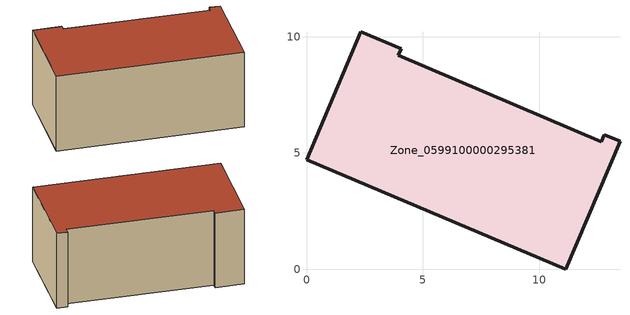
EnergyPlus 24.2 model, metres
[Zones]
Zone_0599100000295381
 floor ground (C_G): 2.33,10.21 4.07,9.47 3.95,9.2 12.68,5.48 12.81,5.79 13.48,5.51 11.15,0 0,4.71 z0
 wall outside (C_F): 4.07,9.47 2.33,10.21 0,4.71 11.15,0 13.48,5.51 12.81,5.79 12.68,5.48 3.95,9.2 4.07,9.47 z0:5.36
 roof outside (C_R): 13.48,5.51 12.81,5.79 12.68,5.48 3.95,9.2 4.07,9.47 2.33,10.21 0,4.71 11.15,0 z5.36
[BUILDING]
Pand.0599100000295381: North Axis=0; Terrain=City; Loads Convergence Tolerance Value=0.04; Temperature Convergence Tolerance Value=0.4; Solar Distribution=FullExterior; Maximum Number of Warmup Days=25; Minimum Number of Warmup Days=1
[Site:Location]
Rotterdam.The.Hague.AP_ZH_NLD Design_Conditions: Latitude=51.96; Longitude=4.45; Time Zone=1; Elevation=-4.5
[SITE:GROUNDTEMPERATURE:BUILDINGSURFACE]
18, 18, 18, 18, 18, 18, 18, 18, 18, 18, 18, 18
[MATERIAL] Thermal Absorptance=0.9; Solar Absorptance=0.7; Visible Absorptance=0.7
Name | Roughness | Thickness | Conductivity | Density | Specific Heat
G.TC.1975-1991 | MediumSmooth | 0.15 | 0.288461 | 540 | 1210
F.TC.1975-1991 | Rough | 0.3 | 0.230769 | 1920 | 840
R.TC.1975-1991 | MediumRough | 0.2 | 0.153846 | 1500 | 1000
[CONSTRUCTION]
C_G: G.TC.1975-1991
C_F: F.TC.1975-1991
C_R: R.TC.1975-1991
[ZONE]
Zone_0599100000295381: Type=1; Multiplier=1; Ceiling Height=Autocalculate; Volume=Autocalculate; Floor Area=autocalculate; Part of Total Floor Area=Yes
[ZONEINFILTRATION:DESIGNFLOWRATE]
Infil_Zone_0599100000295381: Zone or ZoneList or Space or SpaceList=Zone_0599100000295381; Schedule=AlwaysOn; Design Flow Rate Calculation Method=Flow/Area; Flow Rate per Floor Area=0.003; Constant Term Coefficient=1; Temperature Term Coefficient=0; Velocity Term Coefficient=0; Velocity Squared Term Coefficient=0
[HVACTEMPLATE:ZONE:IDEALLOADSAIRSYSTEM]
Zone_0599100000295381: Maximum Heating Supply Air Temperature=50; Minimum Cooling Supply Air Temperature=13; Maximum Heating Supply Air Humidity Ratio=0.0156; Minimum Cooling Supply Air Humidity Ratio=0.0077; Heating Limit=NoLimit; Cooling Limit=NoLimit; Dehumidification Control Type=ConstantSensibleHeatRatio; Cooling Sensible Heat Ratio=0.7; Dehumidification Setpoint=60; Humidification Control Type=None; Humidification Setpoint=30; Outdoor Air Method=None; Outdoor Air Flow Rate per Person=0.00944; Outdoor Air Flow Rate per Zone Floor Area=0; Outdoor Air Flow Rate per Zone=0; Demand Controlled Ventilation Type=None; Outdoor Air Economizer Type=NoEconomizer; Heat Recovery Type=None; Sensible Heat Recovery Effectiveness=0.7; Latent Heat Recovery Effectiveness=0.65
[ZONECONTROL:THERMOSTAT]
ThermostatControl_Zone_0599100000295381: Zone or ZoneList=Zone_0599100000295381; Control Type Schedule=DualSetpointControlType; Control 1=Thermostat_Zone_0599100000295381; Temperature Difference Between Cutout And Setpoint=0
[THERMOSTATSETPOINT:DUALSETPOINT]
Thermostat_Zone_0599100000295381: Heating Setpoint Temperature Schedule=HeatingSetpoint_Zone_0599100000295381; Cooling Setpoint Temperature Schedule=CoolingSetpoint_Zone_0599100000295381
[SCHEDULE:COMPACT]
HeatingSetpoint_Zone_0599100000295381: Through: 12/31, For: AllDays, Until: 24:00, 21
CoolingSetpoint_Zone_0599100000295381: Through: 12/31, For: AllDays, Until: 24:00, 24
DualSetpointControlType: Through: 12/31, For: AllDays, Until: 24:00, 4
AlwaysOn: Through: 12/31, For: AllDays, Until: 24:00, 1
